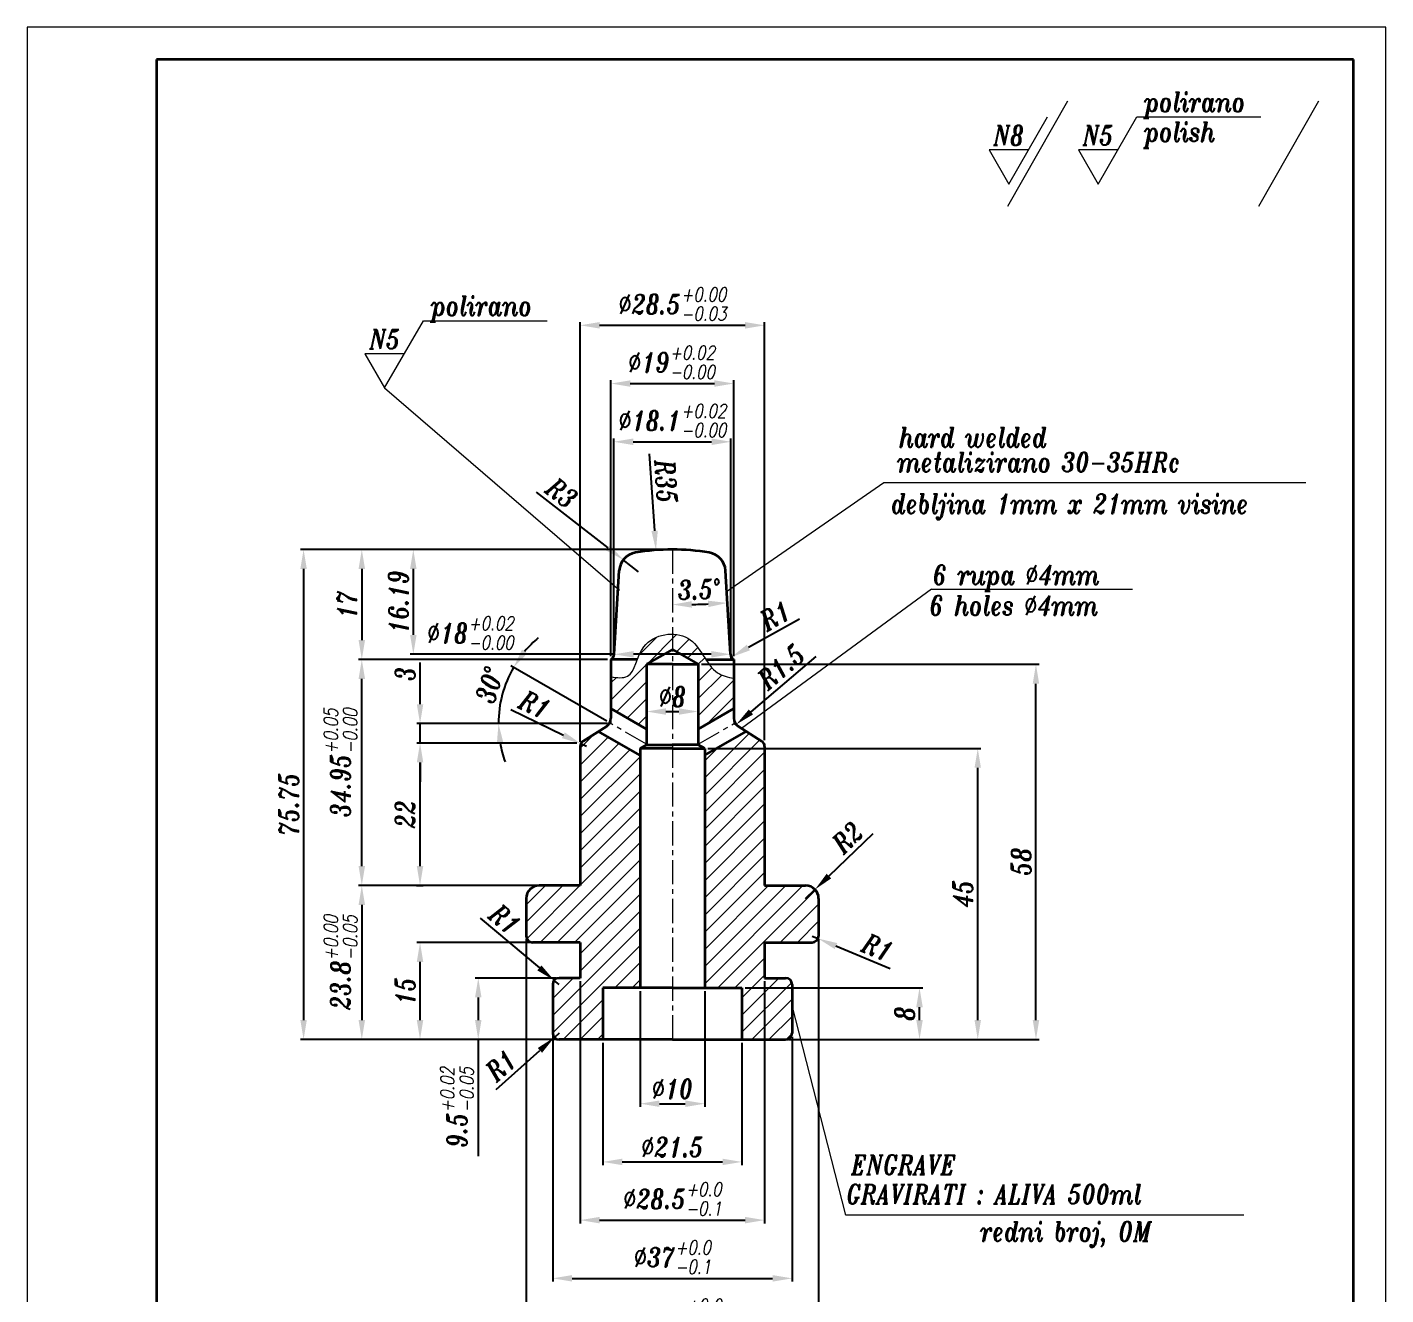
# Model space of a CAD drawing. Extents: x 22 to 232, y 33 to 330.
# Drawn here: x 21.7 to 231.7, y 134 to 330 of the extents above; entities that cross this region are included whole.
import ezdxf

# ---------------------------------------------------------------- set-up
doc = ezdxf.new("R2010")
doc.units = 0
doc.header["$LTSCALE"] = 3
doc.header["$MEASUREMENT"] = 0
doc.linetypes.add('CENTER', pattern=[2, 1.25, -0.25, 0.25, -0.25])
doc.linetypes.add('HIDDEN', pattern=[0.375, 0.25, -0.125])
doc.layers.get('0').update_dxf_attribs({"linetype": 'CONTINUOUS', "lineweight": 15})
for name, color, linetype, lineweight in [('1', 1, 'CENTER', 15), ('2', 2, 'HIDDEN', 15), ('3', 3, 'CONTINUOUS', 35), ('8', 251, 'CONTINUOUS', 15)]:
    doc.layers.add(name, color=color, linetype=linetype, lineweight=lineweight)
doc.layers.add('ENGLISH', color=197, linetype='CONTINUOUS')
doc.styles.add('ITALICT', font='ITALICT.shx', dxfattribs={"width": 0.8, "height": 3})
doc.styles.get("Standard").update_dxf_attribs({"font": 'isocp.shx', "height": 3})
doc.dimstyles.get("Standard").update_dxf_attribs({"dimtxt": 0.18, "dimasz": 0.18, "dimexe": 0.18, "dimexo": 0.0625, "dimgap": 0.09, "dimtad": 0, "dimtih": 1, "dimtoh": 1, "dimdec": 4, "dimzin": 0, "dimdsep": 46, "dimtxsty": 'Standard', "dimcen": 0.09, "dimadec": 0, "dimazin": 0, "dimtfac": 1, "dimtdec": 4, "dimtofl": 0, "dimtmove": 0, "dimatfit": 3, "dimfxl": 1, "dimtolj": 1, "dimtzin": 0, "dimarcsym": 0})

# ---------------------------------------------------------------- blocks, each defined once
blk = doc.blocks.new('*D8')
at = {"color": 0, "lineweight": -2, "transparency": 16777216}
for p, q in [((98.85, 189.01), (98.85, 127.09)), ((144.05, 189.01), (144.05, 127.09)), ((101.85, 127.59), (141.05, 127.59))]:
    blk.add_line(p, q, dxfattribs=at)
at = {"color": 0, "transparency": 16777216}
for points in [[(101.85, 128.09), (101.85, 127.09), (98.85, 127.59)], [(141.05, 128.09), (141.05, 127.09), (144.05, 127.59)]]:
    blk.add_solid(points, dxfattribs=at)
at = {"color": 0, "transparency": 16777216, "insert": (121.45, 130.87), "char_height": 3, "attachment_point": 5, "style": 'ITALICT'}
blk.add_mtext('\\A1;%%C45.2{}{\\H0.71x;\\C3;\\S+0.0^ -0.1;}', dxfattribs=at)
blk = doc.blocks.new('*D5')
at = {"color": 0, "lineweight": -2, "transparency": 16777216}
for p, q in [((102.95, 174.01), (102.95, 136.09)), ((139.95, 173.94), (139.95, 136.09)), ((105.95, 136.59), (136.95, 136.59))]:
    blk.add_line(p, q, dxfattribs=at)
at = {"color": 0, "transparency": 16777216}
for points in [[(105.95, 137.09), (105.95, 136.09), (102.95, 136.59)], [(136.95, 137.09), (136.95, 136.09), (139.95, 136.59)]]:
    blk.add_solid(points, dxfattribs=at)
at = {"color": 0, "transparency": 16777216, "insert": (121.45, 139.87), "char_height": 3, "attachment_point": 5, "style": 'ITALICT'}
blk.add_mtext('\\A1;%%C37{}{\\H0.71x;\\C3;\\S+0.0^ -0.1;}', dxfattribs=at)
blk = doc.blocks.new('*D4')
at = {"color": 0, "lineweight": -2, "transparency": 16777216}
for p, q in [((107.2, 182.51), (107.2, 145.09)), ((135.7, 182.51), (135.7, 145.09)), ((110.2, 145.59), (132.7, 145.59))]:
    blk.add_line(p, q, dxfattribs=at)
at = {"color": 0, "transparency": 16777216}
for points in [[(110.2, 146.09), (110.2, 145.09), (107.2, 145.59)], [(132.7, 146.09), (132.7, 145.09), (135.7, 145.59)]]:
    blk.add_solid(points, dxfattribs=at)
at = {"color": 0, "transparency": 16777216, "insert": (121.45, 148.87), "char_height": 3, "attachment_point": 5, "style": 'ITALICT'}
blk.add_mtext('\\A1;%%C28.5{}{\\H0.71x;\\C3;\\S+0.0^ -0.1;}', dxfattribs=at)
blk = doc.blocks.new('*D19')
at = {"color": 0, "lineweight": -2, "transparency": 16777216}
for p, q in [((107.2, 219.53), (107.2, 284.41)), ((110.2, 283.91), (132.7, 283.91)), ((135.7, 219.81), (135.7, 284.41))]:
    blk.add_line(p, q, dxfattribs=at)
at = {"color": 0, "transparency": 16777216}
for points in [[(110.2, 284.41), (110.2, 283.41), (107.2, 283.91)], [(132.7, 284.41), (132.7, 283.41), (135.7, 283.91)]]:
    blk.add_solid(points, dxfattribs=at)
at = {"color": 0, "transparency": 16777216, "insert": (121.45, 287.19), "char_height": 3, "attachment_point": 5, "style": 'ITALICT'}
blk.add_mtext('\\A1;%%C28.5{}{\\H0.71x;\\C3;\\S+0.00^ -0.03;}', dxfattribs=at)
blk = doc.blocks.new('*D16')
at = {"color": 0, "lineweight": -2, "transparency": 16777216}
for p, q in [((91.75, 192.26), (100.89, 184.58)), ((103.95, 182.01), (103.19, 182.65))]:
    blk.add_line(p, q, dxfattribs=at)
at = {"color": 0, "transparency": 16777216}
blk.add_solid([(101.21, 184.96), (100.57, 184.2), (103.19, 182.65)], dxfattribs=at)
at = {"color": 0, "transparency": 16777216, "insert": (95.55, 192.08), "char_height": 3, "attachment_point": 5, "rotation": 319.9481, "style": 'ITALICT'}
blk.add_mtext('\\A1;R1', dxfattribs=at)
blk = doc.blocks.new('*D15')
at = {"color": 0, "lineweight": -2, "transparency": 16777216}
for p, q in [((100.35, 197.31), (72.95, 197.31)), ((73.45, 194.31), (73.45, 176.51)), ((103.45, 173.51), (72.95, 173.51))]:
    blk.add_line(p, q, dxfattribs=at)
at = {"color": 0, "transparency": 16777216}
for points in [[(72.95, 194.31), (73.95, 194.31), (73.45, 197.31)], [(72.95, 176.51), (73.95, 176.51), (73.45, 173.51)]]:
    blk.add_solid(points, dxfattribs=at)
at = {"color": 0, "transparency": 16777216, "insert": (70.16, 185.41), "char_height": 3, "attachment_point": 5, "rotation": 90, "style": 'ITALICT'}
blk.add_mtext('\\A1;23.8{}{\\H0.71x;\\C3;\\S+0.00^ -0.05;}', dxfattribs=at)
blk = doc.blocks.new('*D13')
at = {"color": 0, "lineweight": -2, "transparency": 16777216}
for p, q in [((99.35, 188.51), (81.95, 188.51)), ((82.45, 176.51), (82.45, 185.51)), ((103.45, 173.51), (81.95, 173.51))]:
    blk.add_line(p, q, dxfattribs=at)
at = {"color": 0, "transparency": 16777216}
for points in [[(81.95, 185.51), (82.95, 185.51), (82.45, 188.51)], [(81.95, 176.51), (82.95, 176.51), (82.45, 173.51)]]:
    blk.add_solid(points, dxfattribs=at)
at = {"color": 0, "transparency": 16777216, "insert": (80.15, 181.01), "char_height": 3, "attachment_point": 5, "rotation": 90, "style": 'ITALICT'}
blk.add_mtext('\\A1;15', dxfattribs=at)
blk = doc.blocks.new('*D17')
at = {"color": 0, "lineweight": -2, "transparency": 16777216}
for p, q in [((103.95, 174.51), (103.21, 173.84)), ((94.24, 165.78), (100.98, 171.83))]:
    blk.add_line(p, q, dxfattribs=at)
at = {"color": 0, "transparency": 16777216}
blk.add_solid([(100.64, 172.2), (101.31, 171.46), (103.21, 173.84)], dxfattribs=at)
at = {"color": 0, "transparency": 16777216, "insert": (94.96, 169.51), "char_height": 3, "attachment_point": 5, "rotation": 41.9644, "style": 'ITALICT'}
blk.add_mtext('\\A1;R1', dxfattribs=at)
blk = doc.blocks.new('*D14')
at = {"color": 0, "lineweight": -2, "transparency": 16777216}
for p, q in [((103.45, 183.01), (90.95, 183.01)), ((91.45, 180.01), (91.45, 176.51)), ((103.45, 173.51), (90.95, 173.51)), ((91.45, 173.51), (91.45, 155.48))]:
    blk.add_line(p, q, dxfattribs=at)
at = {"color": 0, "transparency": 16777216}
for points in [[(90.95, 180.01), (91.95, 180.01), (91.45, 183.01)], [(90.95, 176.51), (91.95, 176.51), (91.45, 173.51)]]:
    blk.add_solid(points, dxfattribs=at)
at = {"color": 0, "transparency": 16777216, "insert": (88.16, 163), "char_height": 3, "attachment_point": 5, "rotation": 90, "style": 'ITALICT'}
blk.add_mtext('\\A1;9.5{}{\\H0.71x;\\C3;\\S+0.02^ -0.05;}', dxfattribs=at)
blk = doc.blocks.new('*D7')
at = {"color": 0, "lineweight": -2, "transparency": 16777216}
for p, q in [((106.7, 219.34), (81.95, 219.34)), ((82.45, 200.31), (82.45, 216.34)), ((81.91, 197.31), (82.95, 197.31))]:
    blk.add_line(p, q, dxfattribs=at)
at = {"color": 0, "transparency": 16777216}
for points in [[(81.95, 216.34), (82.95, 216.34), (82.45, 219.34)], [(81.95, 200.31), (82.95, 200.31), (82.45, 197.31)]]:
    blk.add_solid(points, dxfattribs=at)
at = {"color": 0, "transparency": 16777216, "insert": (80.15, 208.33), "char_height": 3, "attachment_point": 5, "rotation": 90, "style": 'ITALICT'}
blk.add_mtext('\\A1;22', dxfattribs=at)
blk = doc.blocks.new('*D10')
at = {"color": 0, "lineweight": -2, "transparency": 16777216}
for p, q in [((126.95, 218.51), (169.15, 218.51)), ((168.65, 176.51), (168.65, 215.51)), ((139.52, 173.51), (169.15, 173.51))]:
    blk.add_line(p, q, dxfattribs=at)
at = {"color": 0, "transparency": 16777216}
for points in [[(168.15, 215.51), (169.15, 215.51), (168.65, 218.51)], [(168.15, 176.51), (169.15, 176.51), (168.65, 173.51)]]:
    blk.add_solid(points, dxfattribs=at)
at = {"color": 0, "transparency": 16777216, "insert": (166.35, 196.01), "char_height": 3, "attachment_point": 5, "rotation": 90, "style": 'ITALICT'}
blk.add_mtext('\\A1;45', dxfattribs=at)
blk = doc.blocks.new('*D9')
at = {"color": 0, "lineweight": -2, "transparency": 16777216}
for p, q in [((152.42, 205.3), (145.65, 198.78)), ((142.05, 195.31), (143.49, 196.7))]:
    blk.add_line(p, q, dxfattribs=at)
at = {"color": 0, "transparency": 16777216}
blk.add_solid([(145.31, 199.14), (146, 198.42), (143.49, 196.7)], dxfattribs=at)
at = {"color": 0, "transparency": 16777216, "insert": (148.52, 204.74), "char_height": 3, "attachment_point": 5, "rotation": 43.96, "style": 'ITALICT'}
blk.add_mtext('\\A1;R2', dxfattribs=at)
blk = doc.blocks.new('*D1')
at = {"color": 0, "lineweight": -2, "transparency": 16777216}
for p, q in [((111.45, 232.26), (72.95, 232.26)), ((73.45, 200.31), (73.45, 229.26)), ((100.35, 197.31), (72.95, 197.31))]:
    blk.add_line(p, q, dxfattribs=at)
at = {"color": 0, "transparency": 16777216}
for points in [[(72.95, 229.26), (73.95, 229.26), (73.45, 232.26)], [(72.95, 200.31), (73.95, 200.31), (73.45, 197.31)]]:
    blk.add_solid(points, dxfattribs=at)
at = {"color": 0, "transparency": 16777216, "insert": (70.16, 216.28), "char_height": 3, "attachment_point": 5, "rotation": 90, "style": 'ITALICT'}
blk.add_mtext('\\A1;34.95{}{\\H0.71x;\\C3;\\S+0.05^ -0.00;}', dxfattribs=at)
blk = doc.blocks.new('*D2')
at = {"color": 0, "lineweight": -2, "transparency": 16777216}
for p, q in [((132.7, 181.51), (160.15, 181.51)), ((159.65, 176.51), (159.65, 178.51)), ((139.45, 173.51), (160.15, 173.51))]:
    blk.add_line(p, q, dxfattribs=at)
at = {"color": 0, "transparency": 16777216}
for points in [[(159.15, 178.51), (160.15, 178.51), (159.65, 181.51)], [(159.15, 176.51), (160.15, 176.51), (159.65, 173.51)]]:
    blk.add_solid(points, dxfattribs=at)
at = {"color": 0, "transparency": 16777216, "insert": (157.35, 177.51), "char_height": 3, "attachment_point": 5, "rotation": 90, "style": 'ITALICT'}
blk.add_mtext('\\A1;8', dxfattribs=at)
blk = doc.blocks.new('*D3')
at = {"color": 0, "lineweight": -2, "transparency": 16777216}
for p, q in [((110.7, 173.01), (110.7, 154.09)), ((132.2, 173.01), (132.2, 154.09)), ((113.7, 154.59), (129.2, 154.59))]:
    blk.add_line(p, q, dxfattribs=at)
at = {"color": 0, "transparency": 16777216}
for points in [[(113.7, 155.09), (113.7, 154.09), (110.7, 154.59)], [(129.2, 155.09), (129.2, 154.09), (132.2, 154.59)]]:
    blk.add_solid(points, dxfattribs=at)
at = {"color": 0, "transparency": 16777216, "insert": (121.45, 156.89), "char_height": 3, "attachment_point": 5, "style": 'ITALICT'}
blk.add_mtext('\\A1;%%c21.5', dxfattribs=at)
blk = doc.blocks.new('*D6')
at = {"color": 0, "lineweight": -2, "transparency": 16777216}
for p, q in [((125.95, 231.51), (178.15, 231.51)), ((177.65, 176.51), (177.65, 228.51)), ((139.45, 173.51), (178.15, 173.51))]:
    blk.add_line(p, q, dxfattribs=at)
at = {"color": 0, "transparency": 16777216}
for points in [[(177.15, 228.51), (178.15, 228.51), (177.65, 231.51)], [(177.15, 176.51), (178.15, 176.51), (177.65, 173.51)]]:
    blk.add_solid(points, dxfattribs=at)
at = {"color": 0, "transparency": 16777216, "insert": (175.35, 201.01), "char_height": 3, "attachment_point": 5, "rotation": 90, "style": 'ITALICT'}
blk.add_mtext('\\A1;58', dxfattribs=at)
blk = doc.blocks.new('*D11')
at = {"color": 0, "lineweight": -2, "transparency": 16777216}
blk.add_line((120.45, 224.21), (122.45, 224.21), dxfattribs=at)
at = {"color": 0, "transparency": 16777216}
for points in [[(120.45, 224.71), (120.45, 223.71), (117.45, 224.21)], [(122.45, 224.71), (122.45, 223.71), (125.45, 224.21)]]:
    blk.add_solid(points, dxfattribs=at)
at = {"color": 0, "transparency": 16777216, "insert": (121.45, 226.51), "char_height": 3, "attachment_point": 5, "style": 'ITALICT'}
blk.add_mtext('\\A1;%%c8', dxfattribs=at)
blk = doc.blocks.new('*D12')
at = {"color": 0, "lineweight": -2, "transparency": 16777216}
for p, q in [((116.45, 181.01), (116.45, 163.09)), ((126.45, 181.01), (126.45, 163.09)), ((119.45, 163.59), (123.45, 163.59))]:
    blk.add_line(p, q, dxfattribs=at)
at = {"color": 0, "transparency": 16777216}
for points in [[(119.45, 164.09), (119.45, 163.09), (116.45, 163.59)], [(123.45, 164.09), (123.45, 163.09), (126.45, 163.59)]]:
    blk.add_solid(points, dxfattribs=at)
at = {"color": 0, "transparency": 16777216, "insert": (121.45, 165.89), "char_height": 3, "attachment_point": 5, "style": 'ITALICT'}
blk.add_mtext('\\A1;%%c10', dxfattribs=at)
blk = doc.blocks.new('*D18')
at = {"color": 0, "lineweight": -2, "transparency": 16777216}
for p, q in [((143.05, 189.51), (143.97, 189.12)), ((155.09, 184.44), (146.74, 187.95))]:
    blk.add_line(p, q, dxfattribs=at)
at = {"color": 0, "transparency": 16777216}
blk.add_solid([(146.93, 188.42), (146.55, 187.49), (143.97, 189.12)], dxfattribs=at)
at = {"color": 0, "transparency": 16777216, "insert": (153.19, 187.74), "char_height": 3, "attachment_point": 5, "rotation": 337.1717, "style": 'ITALICT'}
blk.add_mtext('\\A1;R1', dxfattribs=at)
blk = doc.blocks.new('*D20')
at = {"color": 0, "lineweight": -2, "transparency": 16777216}
for p, q in [((111.95, 232.76), (111.95, 275.41)), ((130.95, 232.76), (130.95, 275.41)), ((114.95, 274.91), (127.95, 274.91))]:
    blk.add_line(p, q, dxfattribs=at)
at = {"color": 0, "transparency": 16777216}
for points in [[(114.95, 275.41), (114.95, 274.41), (111.95, 274.91)], [(127.95, 275.41), (127.95, 274.41), (130.95, 274.91)]]:
    blk.add_solid(points, dxfattribs=at)
at = {"color": 0, "transparency": 16777216, "insert": (121.33, 278.19), "char_height": 3, "attachment_point": 5, "style": 'ITALICT'}
blk.add_mtext('\\A1;%%c19{}{\\H0.71x;\\C3;\\S+0.02^ -0.00;}', dxfattribs=at)
blk = doc.blocks.new('*D21')
at = {"color": 0, "lineweight": -2, "transparency": 16777216}
for p, q in [((120.95, 249.26), (72.95, 249.26)), ((73.45, 246.26), (73.45, 235.26)), ((111.45, 232.26), (72.95, 232.26))]:
    blk.add_line(p, q, dxfattribs=at)
at = {"color": 0, "transparency": 16777216}
for points in [[(72.95, 246.26), (73.95, 246.26), (73.45, 249.26)], [(72.95, 235.26), (73.95, 235.26), (73.45, 232.26)]]:
    blk.add_solid(points, dxfattribs=at)
at = {"color": 0, "transparency": 16777216, "insert": (71.15, 240.76), "char_height": 3, "attachment_point": 5, "rotation": 90, "style": 'ITALICT'}
blk.add_mtext('\\A1;17', dxfattribs=at)
blk = doc.blocks.new('*D22')
at = {"color": 0, "lineweight": -2, "transparency": 16777216}
for p, q in [((120.95, 249.26), (63.95, 249.26)), ((64.45, 246.26), (64.45, 176.51)), ((103.45, 173.51), (63.95, 173.51))]:
    blk.add_line(p, q, dxfattribs=at)
at = {"color": 0, "transparency": 16777216}
for points in [[(63.95, 246.26), (64.95, 246.26), (64.45, 249.26)], [(63.95, 176.51), (64.95, 176.51), (64.45, 173.51)]]:
    blk.add_solid(points, dxfattribs=at)
at = {"color": 0, "transparency": 16777216, "insert": (62.15, 209.88), "char_height": 3, "attachment_point": 5, "rotation": 90, "style": 'ITALICT'}
blk.add_mtext('\\A1;75.75', dxfattribs=at)
blk = doc.blocks.new('*D23')
at = {"color": 0, "lineweight": -2, "transparency": 16777216}
for p, q in [((112.4, 232.76), (112.4, 266.41)), ((115.4, 265.91), (127.5, 265.91)), ((130.5, 232.76), (130.5, 266.41))]:
    blk.add_line(p, q, dxfattribs=at)
at = {"color": 0, "transparency": 16777216}
for points in [[(115.4, 266.41), (115.4, 265.41), (112.4, 265.91)], [(127.5, 266.41), (127.5, 265.41), (130.5, 265.91)]]:
    blk.add_solid(points, dxfattribs=at)
at = {"color": 0, "transparency": 16777216, "insert": (121.45, 269.19), "char_height": 3, "attachment_point": 5, "style": 'ITALICT'}
blk.add_mtext('\\A1;%%c18.1{}{\\H0.71x;\\C3;\\S+0.02^ -0.00;}', dxfattribs=at)
blk = doc.blocks.new('*D89')
at = {"color": 0, "lineweight": -2, "transparency": 16777216}
for p, q in [((96.47, 224.52), (104.61, 220.54)), ((108.2, 218.79), (107.3, 219.23))]:
    blk.add_line(p, q, dxfattribs=at)
at = {"color": 0, "transparency": 16777216}
blk.add_solid([(104.83, 220.99), (104.39, 220.1), (107.3, 219.23)], dxfattribs=at)
at = {"color": 0, "transparency": 16777216, "insert": (100.2, 225.26), "char_height": 3, "attachment_point": 5, "rotation": 333.9778, "style": 'ITALICT'}
blk.add_mtext('\\A1;R1', dxfattribs=at)
blk = doc.blocks.new('*D90')
at = {"color": 0, "lineweight": -2, "transparency": 16777216}
for p, q in [((82.45, 225.34), (82.45, 231.77)), ((111.45, 222.34), (81.95, 222.34)), ((82.45, 219.34), (82.45, 222.34)), ((106.7, 219.34), (81.95, 219.34)), ((82.45, 216.34), (82.45, 213.34))]:
    blk.add_line(p, q, dxfattribs=at)
at = {"color": 0, "transparency": 16777216}
for points in [[(81.95, 225.34), (82.95, 225.34), (82.45, 222.34)], [(81.95, 216.34), (82.95, 216.34), (82.45, 219.34)]]:
    blk.add_solid(points, dxfattribs=at)
at = {"color": 0, "transparency": 16777216, "insert": (80.15, 230.06), "char_height": 3, "attachment_point": 5, "rotation": 90, "style": 'ITALICT'}
blk.add_mtext('\\A1;3', dxfattribs=at)
blk = doc.blocks.new('*D91')
at = {"color": 0, "lineweight": -2, "transparency": 16777216}
for p, q in [((111.34, 222.7), (96.47, 231.29)), ((111.29, 222.34), (94.07, 222.34))]:
    blk.add_line(p, q, dxfattribs=at)
for start, end in [(130.1974, 140.0987), (150, 180), (189.9013, 199.8026)]:
    blk.add_arc((111.95, 222.34), 17.38, start, end, dxfattribs=at)
at = {"color": 0, "transparency": 16777216}
for points in [[(99.03, 233.21), (98.21, 233.78), (96.9, 231.04)], [(94.33, 219.31), (95.33, 219.4), (94.57, 222.34)]]:
    blk.add_solid(points, dxfattribs=at)
at = {"color": 0, "transparency": 16777216, "insert": (93.21, 228.34), "char_height": 3, "attachment_point": 5, "rotation": 72.2741, "style": 'ITALICT'}
blk.add_mtext('\\A1;30°', dxfattribs=at)
blk = doc.blocks.new('*D126')
at = {"color": 0, "lineweight": -2, "transparency": 16777216}
blk.add_arc((121.45, 380.22), 139.49, 271.2323, 272.2677, dxfattribs=at)
at = {"color": 0, "transparency": 16777216}
for points in [[(124.46, 240.27), (124.45, 241.27), (121.45, 240.74)], [(126.95, 241.34), (127, 240.35), (129.97, 241)]]:
    blk.add_solid(points, dxfattribs=at)
at = {"color": 0, "transparency": 16777216, "insert": (125.64, 243.1), "char_height": 3, "attachment_point": 5, "rotation": 1.75, "style": 'ITALICT'}
blk.add_mtext('\\A1;3.5°', dxfattribs=at)
blk = doc.blocks.new('*D127')
at = {"color": 0, "lineweight": -2, "transparency": 16777216}
blk.add_line((141.11, 238.5), (133.2, 234.1), dxfattribs=at)
at = {"color": 0, "transparency": 16777216}
blk.add_solid([(132.96, 234.53), (133.44, 233.66), (130.58, 232.64)], dxfattribs=at)
at = {"color": 0, "transparency": 16777216, "insert": (137.35, 239.04), "char_height": 3, "attachment_point": 5, "rotation": 29.1082, "style": 'ITALICT'}
blk.add_mtext('\\A1;R1', dxfattribs=at)
blk = doc.blocks.new('*D128')
at = {"color": 0, "lineweight": -2, "transparency": 16777216}
blk.add_line((143.61, 232.7), (133.59, 224.15), dxfattribs=at)
at = {"color": 0, "transparency": 16777216}
blk.add_solid([(133.27, 224.53), (133.92, 223.76), (131.31, 222.2)], dxfattribs=at)
at = {"color": 0, "transparency": 16777216, "insert": (138.25, 231.14), "char_height": 3, "attachment_point": 5, "rotation": 40.4765, "style": 'ITALICT'}
blk.add_mtext('\\A1;R1.5', dxfattribs=at)
blk = doc.blocks.new('*D129')
at = {"color": 0, "lineweight": -2, "transparency": 16777216}
for p, q in [((100.39, 258.14), (111.5, 249.51)), ((116.24, 245.83), (113.87, 247.67))]:
    blk.add_line(p, q, dxfattribs=at)
at = {"color": 0, "transparency": 16777216}
blk.add_solid([(111.81, 249.9), (111.19, 249.11), (113.87, 247.67)], dxfattribs=at)
at = {"color": 0, "transparency": 16777216, "insert": (104.33, 257.99), "char_height": 3, "attachment_point": 5, "rotation": 322.1705, "style": 'ITALICT'}
blk.add_mtext('\\A1;R3', dxfattribs=at)
blk = doc.blocks.new('*D130')
at = {"color": 0, "lineweight": -2, "transparency": 16777216}
blk.add_line((117.84, 264.04), (118.7, 252.16), dxfattribs=at)
at = {"color": 0, "transparency": 16777216}
blk.add_solid([(119.2, 252.19), (118.21, 252.12), (118.92, 249.17)], dxfattribs=at)
at = {"color": 0, "transparency": 16777216, "insert": (120.46, 259.76), "char_height": 3, "attachment_point": 5, "rotation": 274.1475, "style": 'ITALICT'}
blk.add_mtext('\\A1;R35', dxfattribs=at)
blk = doc.blocks.new('*D131')
at = {"color": 0, "lineweight": -2, "transparency": 16777216}
for p, q in [((120.95, 249.26), (80.91, 249.26)), ((81.41, 246.26), (81.41, 236.06)), ((111.95, 233.06), (80.91, 233.06))]:
    blk.add_line(p, q, dxfattribs=at)
at = {"color": 0, "transparency": 16777216}
for points in [[(80.91, 246.26), (81.91, 246.26), (81.41, 249.26)], [(80.91, 236.06), (81.91, 236.06), (81.41, 233.06)]]:
    blk.add_solid(points, dxfattribs=at)
at = {"color": 0, "transparency": 16777216, "insert": (79.11, 241.16), "char_height": 3, "attachment_point": 5, "rotation": 90, "style": 'ITALICT'}
blk.add_mtext('\\A1;16.19', dxfattribs=at)
blk = doc.blocks.new('*D132')
at = {"color": 0, "lineweight": -2, "transparency": 16777216}
for p, q in [((112.45, 233.06), (82.13, 233.06)), ((127.45, 233.06), (115.45, 233.06))]:
    blk.add_line(p, q, dxfattribs=at)
at = {"color": 0, "transparency": 16777216}
for points in [[(115.45, 233.56), (115.45, 232.56), (112.45, 233.06)], [(127.45, 233.56), (127.45, 232.56), (130.45, 233.06)]]:
    blk.add_solid(points, dxfattribs=at)
at = {"color": 0, "transparency": 16777216, "insert": (90.22, 236.35), "char_height": 3, "attachment_point": 5, "style": 'ITALICT'}
blk.add_mtext('\\A1;%%c18{}{\\H0.71x;\\C3;\\S+0.02^ -0.00;}', dxfattribs=at)

msp = doc.modelspace()

# ---------------------------------------------------------------- hatches: boundary and pattern name
at = {"layer": '8'}
h = msp.add_hatch(dxfattribs=at)
h.set_pattern_fill('ANSI31', color=256, scale=15)
h.paths.add_polyline_path([(116.453, 217.437), (110.043, 221.138), (107.669, 219.639, 0.2573348), (107.203, 218.794), (107.203, 197.307), (100.853, 197.307, 0.4142136), (98.853, 195.307), (98.853, 189.507, 0.4142136), (99.853, 188.507), (107.203, 188.507), (107.203, 183.007), (103.953, 183.007, 0.4142136), (102.953, 182.007), (102.953, 174.507, 0.4142136), (103.953, 173.507), (110.703, 173.507), (110.703, 181.507), (116.453, 181.507)])
edge = h.paths.add_edge_path()
edge.add_line((117.453, 231.507), (121.453, 233.816))
edge.add_line((121.453, 233.816), (121.453, 236.174))
edge.add_spline(control_points=[(121.453, 236.174), (119.799, 236.206), (117.273, 235.251), (116.317, 232.945), (116.052, 232.257)], knot_values=[6.5383478, 6.5383478, 6.5383478, 6.5383478, 11.0843239, 13.0876919, 13.0876919, 13.0876919, 13.0876919], degree=3, periodic=0)
edge.add_spline(control_points=[(116.052, 232.257), (115.626, 231.151), (114.981, 229.226), (112.933, 229.424), (111.953, 229.602)], knot_values=[0.6904063, 0.6904063, 0.6904063, 0.6904063, 3.9102464, 6.5383478, 6.5383478, 6.5383478, 6.5383478], degree=3, periodic=0)
edge.add_line((111.953, 229.602), (111.953, 224.654))
edge.add_line((111.953, 224.654), (117.453, 221.479))
edge.add_line((117.453, 221.479), (117.453, 231.507))
edge = h.paths.add_edge_path()
edge.add_spline(control_points=[(130.953, 229.38), (130.016, 229.497), (128.25, 229.946), (127.16, 231.444), (126.629, 232.257)], knot_values=[19.7062093, 19.7062093, 19.7062093, 19.7062093, 22.4381388, 25.2509092, 25.2509092, 25.2509092, 25.2509092], degree=3, periodic=0)
edge.add_spline(control_points=[(126.629, 232.257), (125.827, 233.482), (124.651, 235.581), (122.318, 236.157), (121.453, 236.174)], knot_values=[13.0876919, 13.0876919, 13.0876919, 13.0876919, 17.3305218, 19.7062093, 19.7062093, 19.7062093, 19.7062093], degree=3, periodic=0)
edge.add_line((121.453, 236.174), (121.453, 233.816))
edge.add_line((121.453, 233.816), (125.453, 231.507))
edge.add_line((125.453, 231.507), (125.453, 221.479))
edge.add_line((125.453, 221.479), (130.953, 224.654))
edge.add_line((130.953, 224.654), (130.953, 229.38))
h.paths.add_polyline_path([(135.703, 218.794, 0.2573348), (135.237, 219.639), (132.863, 221.138), (126.453, 217.437), (126.453, 181.507), (132.203, 181.507), (132.203, 173.507), (138.953, 173.507, 0.4142136), (139.953, 174.507), (139.953, 182.007, 0.4142136), (138.953, 183.007), (135.703, 183.007), (135.703, 188.507), (143.053, 188.507, 0.4142136), (144.053, 189.507), (144.053, 195.307, 0.4142136), (142.053, 197.307), (135.703, 197.307)])

# ---------------------------------------------------------------- linework, layer by layer
for p, q in [((231.726, 330), (21.726, 330)), ((21.726, 330), (21.726, 33)), ((231.726, 33), (231.726, 330)), ((182.505, 318.559), (173.255, 302.267)), ((221.3, 318.559), (212.05, 302.267)), ((173.453, 305.749), (179.453, 316.142)), ((187.255, 305.749), (193.255, 316.142)), ((193.255, 316.142), (212.384, 316.142)), ((176.5, 311.028), (170.405, 311.028)), ((170.405, 311.028), (173.453, 305.749)), ((184.207, 311.028), (187.255, 305.749)), ((190.302, 311.028), (184.207, 311.028)), ((76.982, 274.235), (82.982, 284.627)), ((82.982, 284.627), (102.112, 284.627)), ((80.03, 279.513), (73.935, 279.513)), ((73.935, 279.513), (76.982, 274.235)), ((76.982, 274.235), (113.303, 242.984)), ((129.793, 242.781), (154.122, 259.64)), ((154.122, 259.64), (219.385, 259.64)), ((161.508, 243.102), (132.112, 221.584)), ((161.508, 243.102), (192.571, 243.102)), ((111.953, 222.345), (111.788, 222.345)), ((148.265, 146.348), (139.953, 178.752)), ((209.754, 146.348), (148.265, 146.348))]:
    msp.add_line(p, q)
msp.add_open_spline([(111.953, 229.602), (112.933, 229.424), (115.683, 229.159), (116.097, 235.859), (125.173, 237.222), (126.899, 230.29), (130.016, 229.497), (130.953, 229.38)], degree=3, knots=[0.6904063, 0.6904063, 0.6904063, 0.6904063, 3.3185077, 8.5417159, 15.4633795, 22.5189797, 25.2509092, 25.2509092, 25.2509092, 25.2509092])
at = {"layer": '1'}
for p, q in [((121.453, 249.257), (121.453, 173.507)), ((117.453, 219.169), (111.769, 222.451)), ((125.453, 219.169), (131.137, 222.451))]:
    msp.add_line(p, q, dxfattribs=at)
at = {"layer": '2'}
for p, q in [((112.403, 232.257), (112.452, 233.062)), ((130.503, 232.257), (130.454, 233.062)), ((111.953, 223.172), (111.953, 222.345)), ((130.953, 223.172), (130.953, 222.345)), ((111.953, 222.345), (111.254, 221.903)), ((130.953, 222.345), (131.652, 221.903)), ((107.669, 219.639), (107.203, 219.345)), ((107.203, 219.345), (107.203, 218.794)), ((135.237, 219.639), (135.703, 219.345)), ((135.703, 219.345), (135.703, 218.794))]:
    msp.add_line(p, q, dxfattribs=at)
at = {"layer": '3'}
for p, q in [((226.726, 325), (41.726, 325)), ((41.726, 325), (41.726, 38)), ((226.726, 38), (226.726, 325)), ((112.452, 233.062), (113.244, 246.012)), ((130.454, 233.062), (129.662, 246.012)), ((121.453, 233.816), (117.453, 231.507)), ((121.453, 233.816), (125.453, 231.507)), ((116.052, 232.257), (111.953, 232.257)), ((111.953, 232.257), (111.953, 223.172)), ((121.453, 231.507), (117.453, 231.507)), ((117.453, 231.507), (117.453, 219.084)), ((121.453, 231.507), (125.453, 231.507)), ((125.453, 231.507), (125.453, 219.084)), ((126.629, 232.257), (130.953, 232.257)), ((130.953, 232.257), (130.953, 223.172)), ((117.453, 221.479), (111.953, 224.654)), ((125.453, 221.479), (130.953, 224.654)), ((111.254, 221.903), (107.669, 219.639)), ((116.44, 217.445), (110.043, 221.138)), ((126.466, 217.445), (132.863, 221.138)), ((131.652, 221.903), (135.237, 219.639)), ((107.203, 218.794), (107.203, 197.307)), ((116.453, 218.507), (117.453, 219.084)), ((121.453, 218.507), (116.453, 218.507)), ((116.453, 218.507), (116.453, 181.507)), ((117.453, 219.084), (121.453, 219.084)), ((125.453, 219.084), (121.453, 219.084)), ((121.453, 218.507), (126.453, 218.507)), ((126.453, 218.507), (125.453, 219.084)), ((126.453, 218.507), (126.453, 181.507)), ((135.703, 218.794), (135.703, 197.307)), ((98.853, 195.307), (98.853, 189.507)), ((107.203, 197.307), (100.853, 197.307)), ((135.703, 197.307), (142.053, 197.307)), ((144.053, 195.307), (144.053, 189.507)), ((107.203, 188.507), (99.853, 188.507)), ((107.203, 188.507), (107.203, 183.007)), ((135.703, 188.507), (135.703, 183.007)), ((135.703, 188.507), (143.053, 188.507)), ((107.203, 183.007), (103.953, 183.007)), ((135.703, 183.007), (138.953, 183.007)), ((102.953, 182.007), (102.953, 174.507)), ((121.453, 181.507), (110.703, 181.507)), ((110.703, 181.507), (110.703, 173.507)), ((121.453, 181.507), (132.203, 181.507)), ((132.203, 181.507), (132.203, 173.507)), ((139.953, 182.007), (139.953, 174.507)), ((121.453, 173.507), (103.953, 173.507)), ((121.453, 173.507), (138.953, 173.507))]:
    msp.add_line(p, q, dxfattribs=at)
for centre, radius, start, end in [((116.239, 245.829), 3, 99.37794, 176.5), ((121.453, 214.257), 35, 90, 99.37794), ((121.453, 214.257), 35, 80.62206, 90), ((126.667, 245.829), 3, 3.5, 80.62206), ((111.454, 233.123), 1, 299.92461, 356.5), ((131.452, 233.123), 1, 183.5, 240.07539), ((110.453, 223.172), 1.5, 302.27564, 0), ((132.453, 223.172), 1.5, 180, 237.72436), ((108.203, 218.794), 1, 122.27564, 180), ((134.703, 218.794), 1, 0, 57.72436), ((100.853, 195.307), 2, 90, 180), ((142.053, 195.307), 2, 0, 90), ((99.853, 189.507), 1, 180, 270), ((143.053, 189.507), 1, 270, 0), ((103.953, 182.007), 1, 90, 180), ((138.953, 182.007), 1, 0, 90), ((103.953, 174.507), 1, 180, 270), ((138.953, 174.507), 1, 270, 0)]:
    msp.add_arc(centre, radius, start, end, dxfattribs=at)

# ---------------------------------------------------------------- texts
at = {"style": 'ITALICT', "width": 0.8}
for s, p in [('polirano', (194.398, 316.945)), ('N8', (171.093, 311.779)), ('N5', (184.895, 311.779)), ('polirano', (84.125, 285.43)), ('N5', (74.623, 280.264)), ('metalizirano 30-35HRc', (156.197, 261.273)), ('debljina 1mm x 21mm visine', (155.209, 254.841)), ('6 rupa %%C4mm', (161.71, 243.84)), ('GRAVIRATI : ALIVA 500ml', (148.343, 148.112)), ('         redni broj, OM', (152.905, 142.346))]:
    msp.add_text(s, height=3, dxfattribs=at).set_placement(p)
at = {"layer": 'ENGLISH', "style": 'ITALICT', "width": 0.8}
for s, p in [('polish', (194.398, 312.317)), ('hard welded', (156.439, 265.1)), ('6 holes %%C4mm', (161.212, 239.12)), ('ENGRAVE', (149.098, 152.656))]:
    msp.add_text(s, height=3, dxfattribs=at).set_placement(p)

# ---------------------------------------------------------------- dimensions: what is measured, and where the dimension line sits
for base, p1, p2, text, override, picture, middle in [((135.703, 283.907), (107.203, 219.03), (135.703, 219.307), '%%C<>{}{\\H0.71x;\\C3;\\S+0.00^ -0.03;}', {"dimtxt": 3, "dimasz": 3, "dimexe": 0.5, "dimexo": 0.5, "dimgap": 0.8, "dimtad": 1, "dimtih": 0, "dimtoh": 0, "dimdec": 2, "dimzin": 8, "dimtxsty": 'ITALICT', "dimcen": 0, "dimtp": 0, "dimtm": 0.03, "dimtdec": 2, "dimtofl": 1, "dimtmove": 0, "dimtvp": 13.888889, "dimtzin": 0}, '*D19', (121.453, 283.907)), ((130.953, 274.907), (111.953, 232.257), (130.953, 232.257), '%%c<>{}{\\H0.71x;\\C3;\\S+0.02^ -0.00;}', {"dimtxt": 3, "dimasz": 3, "dimexe": 0.5, "dimexo": 0.5, "dimgap": 0.8, "dimtad": 1, "dimtih": 0, "dimtoh": 0, "dimdec": 2, "dimzin": 8, "dimtxsty": 'ITALICT', "dimcen": 0, "dimtp": 0.02, "dimtm": 0, "dimtdec": 2, "dimtofl": 1, "dimtmove": 0, "dimtvp": 13.888889, "dimtzin": 0}, '*D20', (121.328, 274.907)), ((130.503, 265.907), (112.403, 232.257), (130.503, 232.257), '%%c<>{}{\\H0.71x;\\C3;\\S+0.02^ -0.00;}', {"dimtxt": 3, "dimasz": 3, "dimexe": 0.5, "dimexo": 0.5, "dimgap": 0.8, "dimtad": 1, "dimtih": 0, "dimtoh": 0, "dimdec": 2, "dimzin": 8, "dimtxsty": 'ITALICT', "dimcen": 0, "dimtp": 0.02, "dimtm": 0, "dimtdec": 2, "dimtofl": 1, "dimtmove": 0, "dimtvp": 13.888889, "dimtzin": 0}, '*D23', (121.453, 265.907)), ((130.454, 233.062), (112.452, 233.062), (130.454, 233.062), '<>{}{\\H0.71x;\\C3;\\S+0.02^ -0.00;}', {"dimtxt": 3, "dimasz": 3, "dimexe": 0.5, "dimexo": 0.5, "dimgap": 0.8, "dimtad": 1, "dimtih": 0, "dimtoh": 0, "dimdec": 2, "dimzin": 8, "dimpost": '%%c<>', "dimtxsty": 'ITALICT', "dimcen": 0, "dimtp": 0.02, "dimtm": 0, "dimtdec": 2, "dimtofl": 1, "dimtvp": 13.888889, "dimtzin": 0}, '*D132', (90.216, 233.062)), ((125.453, 224.205), (117.453, 224.205), (125.453, 224.205), '%%c<>', {"dimtxt": 3, "dimasz": 3, "dimexe": 0.5, "dimexo": 0.5, "dimgap": 0.8, "dimtad": 1, "dimtih": 0, "dimtoh": 0, "dimdec": 2, "dimzin": 8, "dimtxsty": 'ITALICT', "dimcen": 0, "dimtdec": 2, "dimtofl": 1, "dimtvp": 13.888889, "dimtzin": 8}, '*D11', (121.453, 224.205)), ((144.053, 127.588), (98.853, 189.507), (144.053, 189.507), '%%C<>{}{\\H0.71x;\\C3;\\S+0.0^ -0.1;}', {"dimtxt": 3, "dimasz": 3, "dimexe": 0.5, "dimexo": 0.5, "dimgap": 0.8, "dimtad": 1, "dimtih": 0, "dimtoh": 0, "dimdec": 2, "dimzin": 8, "dimtxsty": 'ITALICT', "dimcen": 0, "dimtol": 0, "dimlim": 0, "dimtp": 0, "dimtm": 0, "dimtfac": 1, "dimtdec": 2, "dimtofl": 1, "dimtmove": 0, "dimtvp": 13.888889, "dimtolj": 1, "dimtzin": 0}, '*D8', (121.453, 127.588)), ((135.703, 145.588), (107.203, 183.007), (135.703, 183.007), '%%C<>{}{\\H0.71x;\\C3;\\S+0.0^ -0.1;}', {"dimtxt": 3, "dimasz": 3, "dimexe": 0.5, "dimexo": 0.5, "dimgap": 0.8, "dimtad": 1, "dimtih": 0, "dimtoh": 0, "dimdec": 2, "dimzin": 8, "dimtxsty": 'ITALICT', "dimcen": 0, "dimtp": 0, "dimtm": 0.1, "dimtdec": 1, "dimtofl": 1, "dimtmove": 0, "dimtvp": 13.888889, "dimtzin": 0}, '*D4', (121.453, 145.588)), ((139.953, 136.588), (102.953, 174.507), (139.953, 174.444), '%%C<>{}{\\H0.71x;\\C3;\\S+0.0^ -0.1;}', {"dimtxt": 3, "dimasz": 3, "dimexe": 0.5, "dimexo": 0.5, "dimgap": 0.8, "dimtad": 1, "dimtih": 0, "dimtoh": 0, "dimdec": 2, "dimzin": 8, "dimtxsty": 'ITALICT', "dimcen": 0, "dimtol": 0, "dimlim": 0, "dimtp": 0, "dimtm": 0, "dimtfac": 1, "dimtdec": 2, "dimtofl": 1, "dimtmove": 0, "dimtvp": 13.888889, "dimtolj": 1, "dimtzin": 0}, '*D5', (121.453, 136.588)), ((132.203, 154.588), (110.703, 173.507), (132.203, 173.507), '%%c<>', {"dimtxt": 3, "dimasz": 3, "dimexe": 0.5, "dimexo": 0.5, "dimgap": 0.8, "dimtad": 1, "dimtih": 0, "dimtoh": 0, "dimdec": 2, "dimzin": 8, "dimtxsty": 'ITALICT', "dimcen": 0, "dimtdec": 2, "dimtofl": 1, "dimtmove": 0, "dimtvp": 13.888889, "dimtzin": 8}, '*D3', (121.453, 154.588))]:
    dim = msp.add_linear_dim(base=base, p1=p1, p2=p2, text=text, dimstyle='Standard', override=override)
    dim.commit()
    dim.dimension.update_dxf_attribs({"geometry": picture, "text_midpoint": middle, "dimtype": 160})
for center, mpoint, override, picture, middle in [((121.453, 214.257), (118.922, 249.165), {"dimtxt": 3, "dimasz": 3, "dimexe": 0.5, "dimexo": 0.5, "dimgap": 0.8, "dimtad": 1, "dimtih": 0, "dimtoh": 0, "dimdec": 2, "dimzin": 8, "dimtxsty": 'ITALICT', "dimcen": 0, "dimadec": 1, "dimazin": 2, "dimtdec": 2, "dimtvp": 13.888889}, '*D130', (120.459, 259.761)), ((108.203, 218.79), (107.304, 219.229), {"dimtxt": 3, "dimasz": 3, "dimexe": 0.5, "dimexo": 0.5, "dimgap": 0.8, "dimtad": 1, "dimtih": 0, "dimtoh": 0, "dimdec": 2, "dimzin": 8, "dimtxsty": 'ITALICT', "dimcen": 0, "dimtdec": 2, "dimtofl": 1, "dimtvp": 13.888889, "dimtzin": 8}, '*D89', (100.2, 225.256)), ((143.053, 189.507), (143.975, 189.119), {"dimtxt": 3, "dimasz": 3, "dimexe": 0.5, "dimexo": 0.5, "dimgap": 0.8, "dimtad": 1, "dimtih": 0, "dimtoh": 0, "dimdec": 2, "dimzin": 8, "dimtxsty": 'ITALICT', "dimcen": 0, "dimtdec": 2, "dimtofl": 1, "dimtvp": 13.888889, "dimtzin": 8}, '*D18', (153.188, 187.736))]:
    dim = msp.add_radius_dim(center=center, mpoint=mpoint, dimstyle='Standard', override=override)
    dim.commit()
    dim.dimension.update_dxf_attribs({"geometry": picture, "text_midpoint": middle})
for center, mpoint, picture, middle in [((116.239, 245.829), (113.869, 247.669), '*D129', (102.918, 256.173)), ((131.452, 233.123), (130.578, 232.637), '*D127', (138.466, 237.029)), ((132.453, 223.172), (131.312, 222.198), '*D128', (139.745, 229.394))]:
    dim = msp.add_radius_dim(center=center, mpoint=mpoint, dimstyle='Standard', override={"dimtxt": 3, "dimasz": 3, "dimexe": 0.5, "dimexo": 0.5, "dimgap": 0.8, "dimtad": 1, "dimtih": 0, "dimtoh": 0, "dimdec": 2, "dimzin": 8, "dimtxsty": 'ITALICT', "dimcen": 0, "dimadec": 1, "dimazin": 2, "dimtdec": 2, "dimtofl": 1, "dimtvp": 13.888889, "dimtzin": 8})
    dim.commit()
    dim.dimension.update_dxf_attribs({"geometry": picture, "text_midpoint": middle, "dimtype": 164})
for base, p1, p2, picture, middle in [((64.447, 173.507), (121.453, 249.257), (103.953, 173.507), '*D22', (64.447, 209.882)), ((177.651, 231.507), (138.953, 173.507), (125.453, 231.507), '*D6', (177.651, 201.007)), ((168.651, 218.507), (139.015, 173.507), (126.453, 218.507), '*D10', (168.651, 196.007)), ((82.447, 188.507), (103.953, 173.507), (99.853, 188.507), '*D13', (82.447, 181.007))]:
    dim = msp.add_linear_dim(base=base, p1=p1, p2=p2, angle=90, dimstyle='Standard', override={"dimtxt": 3, "dimasz": 3, "dimexe": 0.5, "dimexo": 0.5, "dimgap": 0.8, "dimtad": 1, "dimtih": 0, "dimtoh": 0, "dimdec": 2, "dimzin": 8, "dimtxsty": 'ITALICT', "dimcen": 0, "dimtdec": 2, "dimtofl": 1, "dimtmove": 0, "dimtvp": 13.888889, "dimtzin": 8})
    dim.commit()
    dim.dimension.update_dxf_attribs({"geometry": picture, "text_midpoint": middle, "dimtype": 160})
for base, p1, p2, override, picture, middle in [((73.447, 232.257), (121.453, 249.257), (111.953, 232.257), {"dimtxt": 3, "dimasz": 3, "dimexe": 0.5, "dimexo": 0.5, "dimgap": 0.8, "dimtad": 1, "dimtih": 0, "dimtoh": 0, "dimdec": 2, "dimzin": 8, "dimtxsty": 'ITALICT', "dimcen": 0, "dimtdec": 2, "dimtofl": 1, "dimtvp": 13.888889, "dimtzin": 8}, '*D21', (71.147, 240.757)), ((81.4112, 233.0624), (121.453, 249.2568), (112.4523, 233.0624), {"dimtxt": 3, "dimasz": 3, "dimexe": 0.5, "dimexo": 0.5, "dimgap": 0.8, "dimtad": 1, "dimtih": 0, "dimtoh": 0, "dimdec": 2, "dimzin": 8, "dimtxsty": 'ITALICT', "dimcen": 0, "dimtol": 0, "dimlim": 0, "dimtp": 0, "dimtm": 0, "dimtfac": 1, "dimtdec": 2, "dimtofl": 1, "dimtvp": 13.888889, "dimtolj": 1, "dimtzin": 8}, '*D131', (79.1112, 241.1596)), ((82.447, 222.345), (107.203, 219.345), (111.953, 222.345), {"dimtxt": 3, "dimasz": 3, "dimexe": 0.5, "dimexo": 0.5, "dimgap": 0.8, "dimtad": 1, "dimtih": 0, "dimtoh": 0, "dimdec": 2, "dimzin": 8, "dimtxsty": 'ITALICT', "dimcen": 0, "dimtdec": 2, "dimtofl": 1, "dimtvp": 13.888889, "dimtzin": 8}, '*D90', (80.147, 230.059)), ((159.651, 181.507), (138.953, 173.507), (132.203, 181.507), {"dimtxt": 3, "dimasz": 3, "dimexe": 0.5, "dimexo": 0.5, "dimgap": 0.8, "dimtad": 1, "dimtih": 0, "dimtoh": 0, "dimdec": 2, "dimzin": 8, "dimtxsty": 'ITALICT', "dimcen": 0, "dimtdec": 2, "dimtofl": 1, "dimtmove": 0, "dimtvp": 13.888889, "dimtzin": 8}, '*D2', (157.351, 177.507))]:
    dim = msp.add_linear_dim(base=base, p1=p1, p2=p2, angle=90, dimstyle='Standard', override=override)
    dim.commit()
    dim.dimension.update_dxf_attribs({"geometry": picture, "text_midpoint": middle})
for base, line1, line2, picture, middle in [((124.293, 240.765), ((130.454, 233.062), (129.662, 246.012)), ((121.453, 249.257), (121.453, 173.507)), '*D126', (125.713, 240.801)), ((94.835, 225.363), ((111.953, 222.345), (111.788, 222.345)), ((117.453, 219.169), (111.769, 222.451)), '*D91', (95.397, 227.637))]:
    dim = msp.add_angular_dim_2l(base=base, line1=line1, line2=line2, dimstyle='Standard', override={"dimtxt": 3, "dimasz": 3, "dimexe": 0.5, "dimexo": 0.5, "dimgap": 0.8, "dimtad": 1, "dimtih": 0, "dimtoh": 0, "dimdec": 2, "dimzin": 8, "dimtxsty": 'ITALICT', "dimcen": 0, "dimadec": 1, "dimazin": 2, "dimtdec": 2, "dimtofl": 1, "dimtvp": 13.888889, "dimtzin": 8})
    dim.commit()
    dim.dimension.update_dxf_attribs({"geometry": picture, "text_midpoint": middle, "dimtype": 162})
for base, p2, text, override, picture, middle in [((73.447, 232.257), (111.953, 232.257), '<>{}{\\H0.71x;\\C3;\\S+0.05^ -0.00;}', {"dimtxt": 3, "dimasz": 3, "dimexe": 0.5, "dimexo": 0.5, "dimgap": 0.8, "dimtad": 1, "dimtih": 0, "dimtoh": 0, "dimdec": 2, "dimzin": 8, "dimtxsty": 'ITALICT', "dimcen": 0, "dimtp": 0.05, "dimtm": 0, "dimtdec": 2, "dimtofl": 1, "dimtvp": 13.888889, "dimtzin": 0}, '*D1', (73.447, 216.282)), ((73.447, 173.507), (103.953, 173.507), '<>{}{\\H0.71x;\\C3;\\S+0.00^ -0.05;}', {"dimtxt": 3, "dimasz": 3, "dimexe": 0.5, "dimexo": 0.5, "dimgap": 0.8, "dimtad": 1, "dimtih": 0, "dimtoh": 0, "dimdec": 2, "dimzin": 8, "dimtxsty": 'ITALICT', "dimcen": 0, "dimtp": 0, "dimtm": 0.05, "dimtdec": 2, "dimtofl": 1, "dimtmove": 0, "dimtvp": 13.888889, "dimtzin": 0}, '*D15', (73.447, 185.407))]:
    dim = msp.add_linear_dim(base=base, p1=(100.853, 197.307), p2=p2, angle=90, text=text, dimstyle='Standard', override=override)
    dim.commit()
    dim.dimension.update_dxf_attribs({"geometry": picture, "text_midpoint": middle, "dimtype": 160})
for base, p1, p2, text, override, picture, middle in [((82.447, 219.345), (81.406, 197.307), (107.203, 219.345), '22', {"dimtxt": 3, "dimasz": 3, "dimexe": 0.5, "dimexo": 0.5, "dimgap": 0.8, "dimtad": 1, "dimtih": 0, "dimtoh": 0, "dimdec": 2, "dimzin": 8, "dimtxsty": 'ITALICT', "dimcen": 0, "dimtdec": 2, "dimtofl": 1, "dimtvp": 13.888889, "dimtzin": 8}, '*D7', (80.147, 208.326)), ((91.447, 173.507), (103.953, 183.007), (103.953, 173.507), '<>{}{\\H0.71x;\\C3;\\S+0.02^ -0.05;}', {"dimtxt": 3, "dimasz": 3, "dimexe": 0.5, "dimexo": 0.5, "dimgap": 0.8, "dimtad": 1, "dimtih": 0, "dimtoh": 0, "dimdec": 2, "dimzin": 8, "dimtxsty": 'ITALICT', "dimcen": 0, "dimtp": 0.02, "dimtm": 0.05, "dimtdec": 2, "dimtofl": 1, "dimtmove": 0, "dimtvp": 13.888889, "dimtzin": 0}, '*D14', (88.162, 162.995))]:
    dim = msp.add_linear_dim(base=base, p1=p1, p2=p2, angle=90, text=text, dimstyle='Standard', override=override)
    dim.commit()
    dim.dimension.update_dxf_attribs({"geometry": picture, "text_midpoint": middle})
for center, mpoint, text, picture, middle in [((142.053, 195.307), (143.493, 196.695), 'R2', '*D9', (150.115, 203.081)), ((103.953, 174.507), (103.209, 173.838), 'R1', '*D17', (96.496, 167.801))]:
    dim = msp.add_radius_dim(center=center, mpoint=mpoint, text=text, dimstyle='Standard', override={"dimtxt": 3, "dimasz": 3, "dimexe": 0.5, "dimexo": 0.5, "dimgap": 0.8, "dimtad": 1, "dimtih": 0, "dimtoh": 0, "dimdec": 2, "dimzin": 8, "dimtxsty": 'ITALICT', "dimcen": 0, "dimtdec": 2, "dimtofl": 1, "dimtvp": 13.888889, "dimtzin": 8})
    dim.commit()
    dim.dimension.update_dxf_attribs({"geometry": picture, "text_midpoint": middle})
dim = msp.add_radius_dim(center=(103.953, 182.007), mpoint=(103.188, 182.65), text='R1', dimstyle='Standard', override={"dimtxt": 3, "dimasz": 3, "dimexe": 0.5, "dimexo": 0.5, "dimgap": 0.8, "dimtad": 1, "dimtih": 0, "dimtoh": 0, "dimdec": 2, "dimzin": 8, "dimtxsty": 'ITALICT', "dimcen": 0, "dimtdec": 2, "dimtofl": 1, "dimtvp": 13.888889, "dimtzin": 8})
dim.commit()
dim.dimension.update_dxf_attribs({"geometry": '*D16', "text_midpoint": (94.069, 190.316), "dimtype": 164})
dim = msp.add_linear_dim(base=(126.453, 163.588), p1=(116.453, 181.507), p2=(126.453, 181.507), text='%%c<>', dimstyle='Standard', override={"dimtxt": 3, "dimasz": 3, "dimexe": 0.5, "dimexo": 0.5, "dimgap": 0.8, "dimtad": 1, "dimtih": 0, "dimtoh": 0, "dimdec": 2, "dimzin": 8, "dimtxsty": 'ITALICT', "dimcen": 0, "dimtdec": 2, "dimtofl": 1, "dimtmove": 0, "dimtvp": 13.888889, "dimtzin": 8})
dim.commit()
dim.dimension.update_dxf_attribs({"geometry": '*D12', "text_midpoint": (121.453, 165.888)})

doc.saveas('drawing.dxf')
